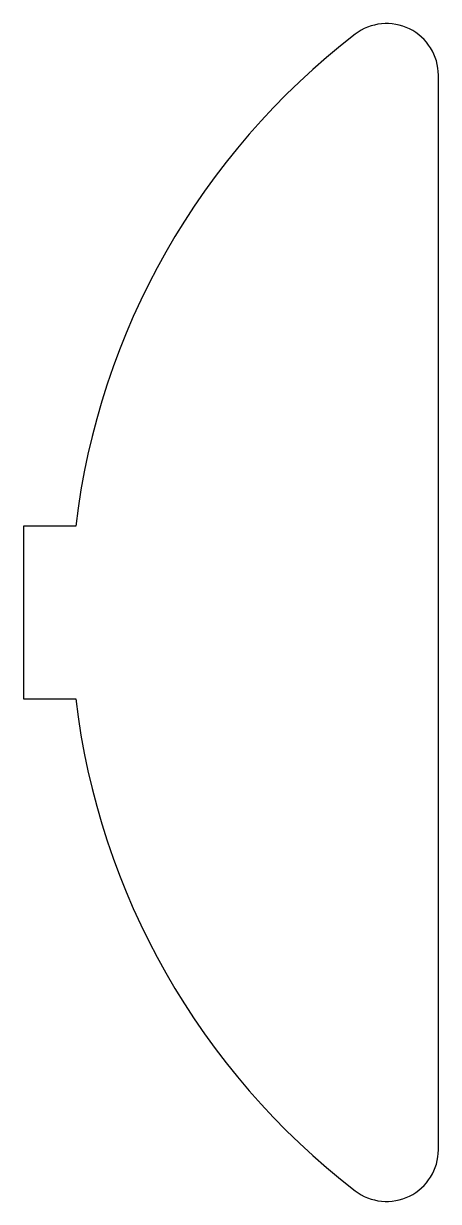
# Model space of a CAD drawing. Header units: millimetres. Extents: x -45 to -21, y -34.1 to 34.1.
import ezdxf

# ---------------------------------------------------------------- set-up
doc = ezdxf.new("R2010")
doc.units = ezdxf.units.MM

msp = doc.modelspace()

# ---------------------------------------------------------------- linework, layer by layer
msp.add_lwpolyline([(-21.004, 31.13, 0.622654), (-25.835, 33.506, 0.201538), (-42.014, 5), (-45.033, 5), (-45.033, -5), (-42.014, -5, 0.201538), (-25.835, -33.506, 0.622654), (-21.004, -31.13)], format="xyb", close=True)

doc.saveas('drawing.dxf')
